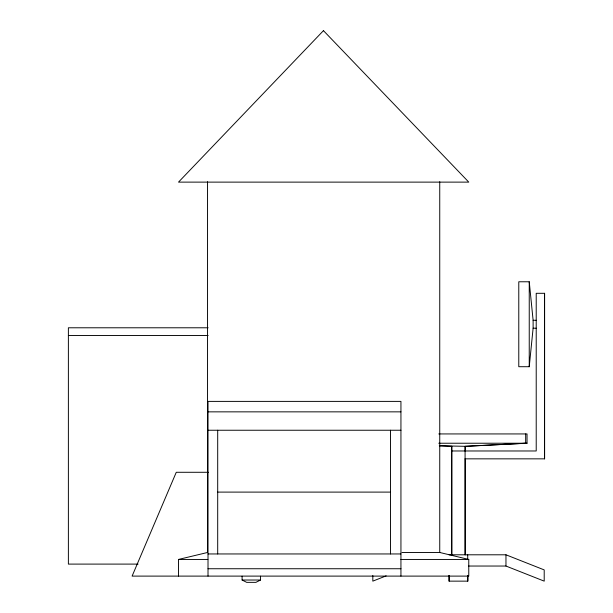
<?xml version="1.0" encoding="UTF-8"?>
<svg xmlns="http://www.w3.org/2000/svg" width="613" height="613" viewBox="0 0 613 613"><rect width="100%" height="100%" fill="white"/><g stroke="black" fill="none" stroke-linecap="round" stroke-linejoin="round"><path stroke-width="0.92" d="M529.241 366.712L533.118 328.208L533.118 320.285L529.241 281.773L518.782 281.773L518.782 366.712L529.241 366.712L529.241 281.773M260.51 576.212L260.51 580.028L255.905 582.35L246.694 582.35L242.089 580.028L242.089 576.212M386.136 575.875L372.819 581.139L372.819 575.523M178.521 576.105L178.521 559.447L207.546 552.474L207.546 181.709M439.299 445.774L465.206 446.325L527.034 443.23L527.034 433.935L438.755 433.935M533.118 320.285L536.214 320.285M208.144 327.786L68.38 327.786L68.38 564.098L138.078 564.098M533.118 328.208L536.214 328.208M68.38 335.533L208.144 335.533M208.014 411.852L400.94 411.852M208.014 430.242L400.94 430.242M438.755 443.23L527.034 443.23M451.697 450.976L536.214 450.976L536.214 293.305L544.62 293.305L544.62 458.846L465.083 458.846M208.405 472.286L176.268 472.286L132.102 576.105L468.769 576.105L468.769 559.447L439.743 552.474L402.005 552.474M217.699 492.101L390.481 492.101M208.014 553.953L400.94 553.953M449.022 554.796L505.963 554.796L544.206 569.906L544.206 581.139L505.963 566.037L468.669 566.037M178.521 559.447L207.868 559.447M400.856 559.447L468.769 559.447M208.014 568.741L400.94 568.741M242.089 580.028L260.51 580.028M439.452 445.766L451.812 446.325L451.812 554.796M544.497 293.305L544.497 458.846M525.67 433.935L525.67 443.23L465.083 446.325L465.083 554.796M505.963 554.796L505.963 566.037M467.88 575.477L467.88 581.139L449.022 581.139L449.022 575.477M467.711 554.796L467.711 559.523M467.711 575.477L467.711 581.139M465.206 446.325L465.206 450.976M465.206 458.846L465.206 554.796M451.697 446.325L451.697 554.796M449.183 575.477L449.183 581.139M439.743 181.709L439.743 552.474M400.94 576.105L400.94 401.392L208.014 401.392L208.014 576.105M390.481 430.242L390.481 553.953M217.699 430.242L217.699 553.953M323.449 30.65L178.521 182.122L468.769 182.122L323.457 30.65"/></g></svg>
